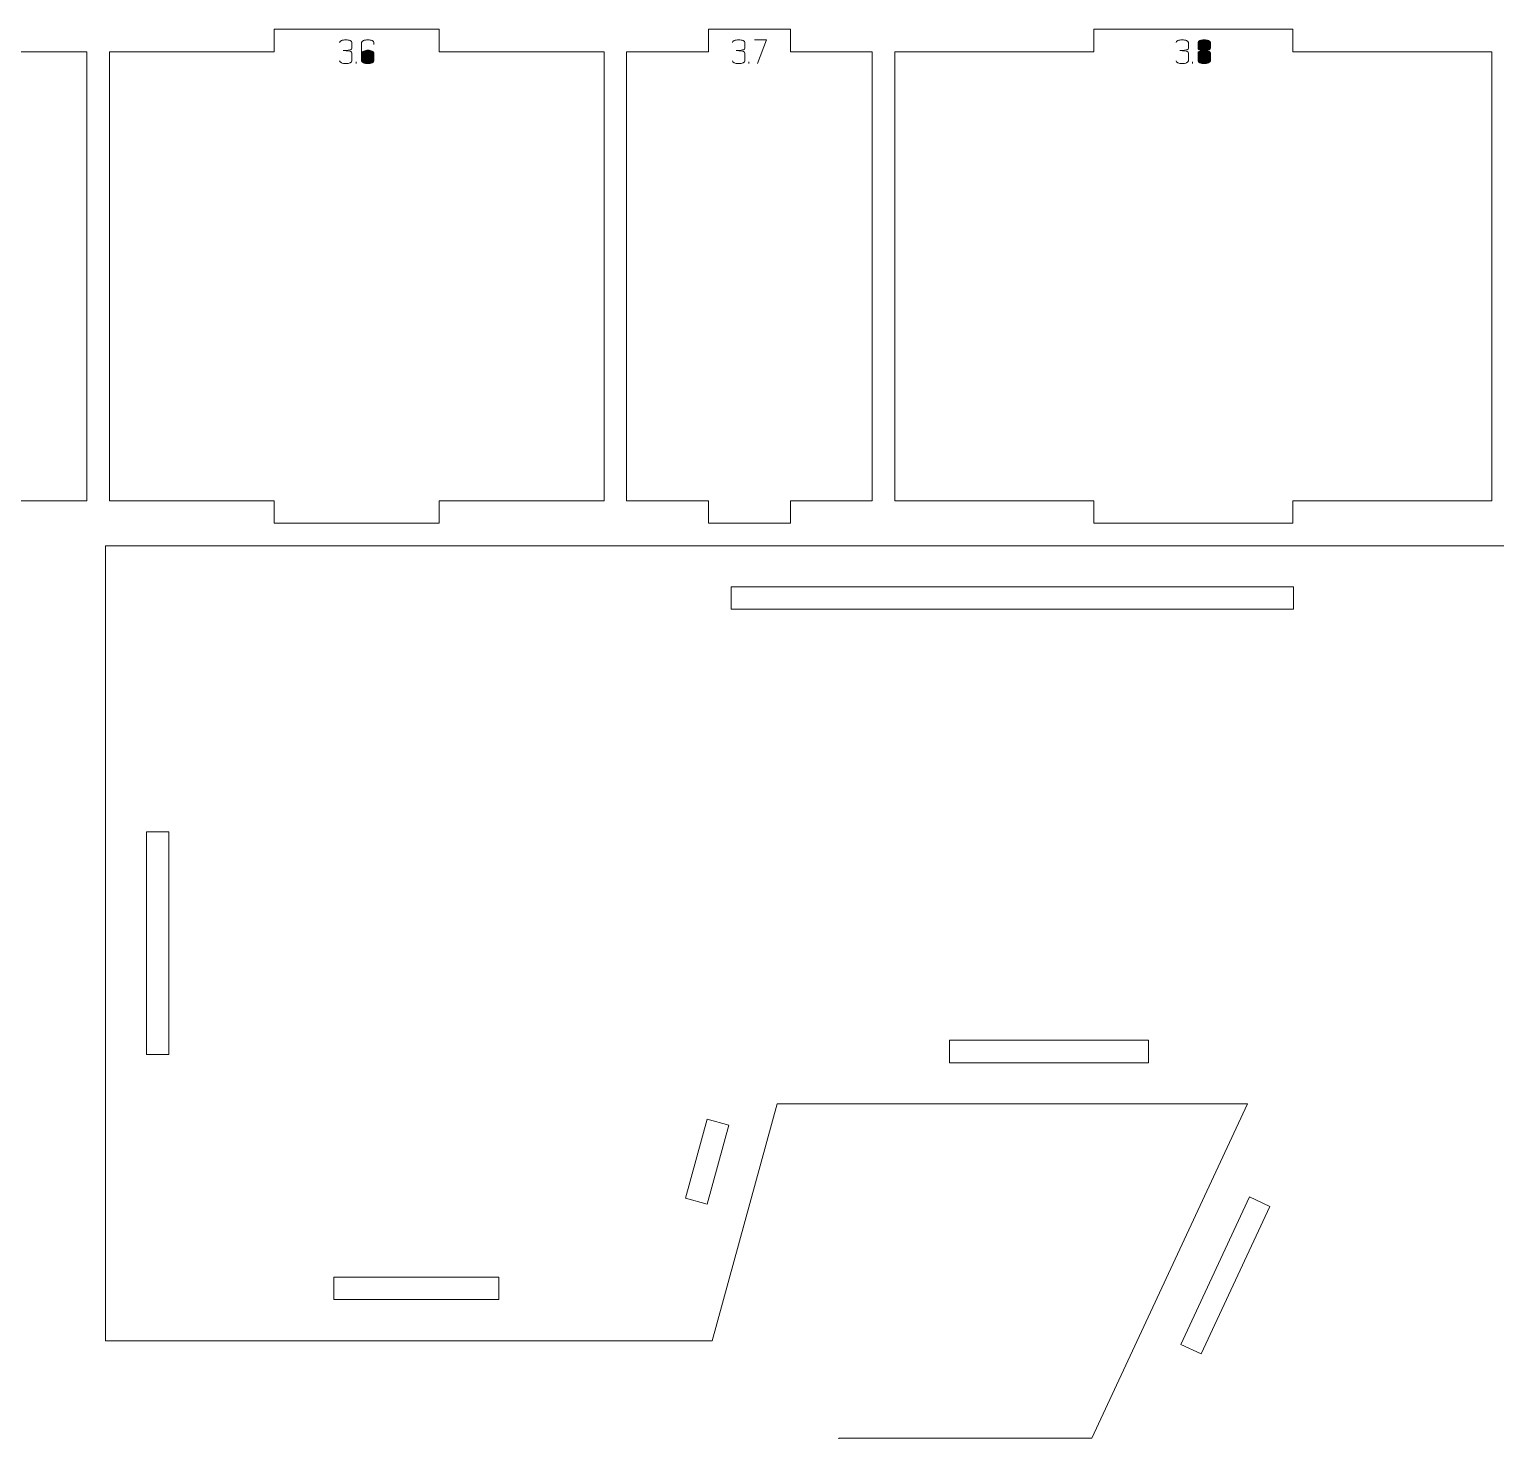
# Model space of a CAD drawing. Header units: centimetres. Extents: x -158 to 228, y -202 to 254.
# Drawn here: x -106.43 to -86.83, y -90.67 to -71.95 of the extents above; entities that cross this region are included whole.
import ezdxf

# ---------------------------------------------------------------- set-up
doc = ezdxf.new("R2010")
doc.units = ezdxf.units.CM
doc.header["$MEASUREMENT"] = 0
doc.layers.add('Capa 1', color=7, linetype='Continuous')

msp = doc.modelspace()

# ---------------------------------------------------------------- hatches: boundary and pattern name
at = {"layer": 'Capa 1', "true_color": 0x3e4095}
h = msp.add_hatch(color=175, dxfattribs=at)
edge = h.paths.add_edge_path()
edge.add_spline(control_points=[(-102.19713, -72.40756), (-102.22067, -72.40756), (-102.24032, -72.40412), (-102.25606, -72.39724), (-102.27181, -72.39036), (-102.27968, -72.38203), (-102.27968, -72.37225), (-102.27968, -72.38203), (-102.27181, -72.39036), (-102.25606, -72.39724), (-102.24032, -72.40412), (-102.22067, -72.40756), (-102.19713, -72.40756), (-102.17359, -72.40756), (-102.15394, -72.40412), (-102.1382, -72.39724), (-102.12245, -72.39036), (-102.11458, -72.38203), (-102.11458, -72.37225), (-102.11458, -72.37225), (-102.11458, -72.26906), (-102.11458, -72.26906), (-102.11458, -72.2608), (-102.12024, -72.25362), (-102.13155, -72.24751), (-102.14286, -72.24139), (-102.17603, -72.23726), (-102.23107, -72.23512), (-102.17634, -72.23176), (-102.14347, -72.22778), (-102.13247, -72.2232), (-102.12146, -72.21861), (-102.1155, -72.21112), (-102.11458, -72.20073), (-102.11458, -72.20073), (-102.11458, -72.12643), (-102.11458, -72.12643), (-102.11458, -72.11665), (-102.12245, -72.10832), (-102.1382, -72.10144), (-102.15394, -72.09456), (-102.17359, -72.09112), (-102.19713, -72.09112), (-102.22067, -72.09112), (-102.24032, -72.09456), (-102.25606, -72.10144), (-102.27181, -72.10832), (-102.27968, -72.11665), (-102.27968, -72.12643), (-102.27968, -72.11665), (-102.27181, -72.10832), (-102.25606, -72.10144), (-102.24032, -72.09456), (-102.22067, -72.09112), (-102.19713, -72.09112), (-102.17359, -72.09112), (-102.15394, -72.09456), (-102.1382, -72.10144), (-102.12245, -72.10832), (-102.11458, -72.11665), (-102.11458, -72.12643), (-102.11458, -72.12643), (-102.11458, -72.20073), (-102.11458, -72.20073), (-102.1155, -72.21112), (-102.12146, -72.21861), (-102.13247, -72.2232), (-102.14347, -72.22778), (-102.17634, -72.23176), (-102.23107, -72.23512), (-102.17603, -72.23726), (-102.14286, -72.24139), (-102.13155, -72.24751), (-102.12024, -72.25362), (-102.11458, -72.2608), (-102.11458, -72.26906), (-102.11458, -72.26906), (-102.11458, -72.37225), (-102.11458, -72.37225), (-102.11458, -72.38203), (-102.12245, -72.39036), (-102.1382, -72.39724), (-102.15394, -72.40412), (-102.17359, -72.40756), (-102.19713, -72.40756)], knot_values=[0, 0, 0, 0, 0.03571429, 0.03571429, 0.03571429, 0.07142857, 0.07142857, 0.07142857, 0.10714286, 0.10714286, 0.10714286, 0.14285714, 0.14285714, 0.14285714, 0.17857143, 0.17857143, 0.17857143, 0.21428571, 0.21428571, 0.21428571, 0.25, 0.25, 0.25, 0.28571429, 0.28571429, 0.28571429, 0.32142857, 0.32142857, 0.32142857, 0.35714286, 0.35714286, 0.35714286, 0.39285714, 0.39285714, 0.39285714, 0.42857143, 0.42857143, 0.42857143, 0.46428571, 0.46428571, 0.46428571, 0.5, 0.5, 0.5, 0.53571429, 0.53571429, 0.53571429, 0.57142857, 0.57142857, 0.57142857, 0.60714286, 0.60714286, 0.60714286, 0.64285714, 0.64285714, 0.64285714, 0.67857143, 0.67857143, 0.67857143, 0.71428571, 0.71428571, 0.71428571, 0.75, 0.75, 0.75, 0.78571429, 0.78571429, 0.78571429, 0.82142857, 0.82142857, 0.82142857, 0.85714286, 0.85714286, 0.85714286, 0.89285714, 0.89285714, 0.89285714, 0.92857143, 0.92857143, 0.92857143, 0.96428571, 0.96428571, 0.96428571, 1, 1, 1, 1], degree=3, periodic=1)
h = msp.add_hatch(color=175, dxfattribs=at)
edge = h.paths.add_edge_path()
edge.add_spline(control_points=[(-101.90362, -72.40756), (-101.92716, -72.40756), (-101.94681, -72.40412), (-101.96255, -72.39724), (-101.9783, -72.39036), (-101.98617, -72.38203), (-101.98617, -72.37225), (-101.98617, -72.37225), (-101.98617, -72.26539), (-101.98617, -72.26539), (-101.98617, -72.26539), (-101.98617, -72.12643), (-101.98617, -72.12643), (-101.98617, -72.11665), (-101.9783, -72.10832), (-101.96255, -72.10144), (-101.94681, -72.09456), (-101.92716, -72.09112), (-101.90362, -72.09112), (-101.88008, -72.09112), (-101.86043, -72.09456), (-101.84469, -72.10144), (-101.82894, -72.10832), (-101.82107, -72.11665), (-101.82107, -72.12643), (-101.82107, -72.12643), (-101.82107, -72.15211), (-101.82107, -72.15211), (-101.82107, -72.15211), (-101.82107, -72.12643), (-101.82107, -72.12643), (-101.82107, -72.11665), (-101.82894, -72.10832), (-101.84469, -72.10144), (-101.86043, -72.09456), (-101.88008, -72.09112), (-101.90362, -72.09112), (-101.92716, -72.09112), (-101.94681, -72.09456), (-101.96255, -72.10144), (-101.9783, -72.10832), (-101.98617, -72.11665), (-101.98617, -72.12643), (-101.98617, -72.12643), (-101.98617, -72.26539), (-101.98617, -72.26539), (-101.98617, -72.25622), (-101.97662, -72.24804), (-101.95751, -72.24086), (-101.9384, -72.23367), (-101.92044, -72.23008), (-101.90362, -72.23008), (-101.88008, -72.23008), (-101.86043, -72.23352), (-101.84469, -72.2404), (-101.82894, -72.24728), (-101.82107, -72.25561), (-101.82107, -72.26539), (-101.82107, -72.26539), (-101.82107, -72.37225), (-101.82107, -72.37225), (-101.82107, -72.38203), (-101.82894, -72.39036), (-101.84469, -72.39724), (-101.86043, -72.40412), (-101.88008, -72.40756), (-101.90362, -72.40756)], knot_values=[0, 0, 0, 0, 0.04545455, 0.04545455, 0.04545455, 0.09090909, 0.09090909, 0.09090909, 0.13636364, 0.13636364, 0.13636364, 0.18181818, 0.18181818, 0.18181818, 0.22727273, 0.22727273, 0.22727273, 0.27272727, 0.27272727, 0.27272727, 0.31818182, 0.31818182, 0.31818182, 0.36363636, 0.36363636, 0.36363636, 0.40909091, 0.40909091, 0.40909091, 0.45454545, 0.45454545, 0.45454545, 0.5, 0.5, 0.5, 0.54545455, 0.54545455, 0.54545455, 0.59090909, 0.59090909, 0.59090909, 0.63636364, 0.63636364, 0.63636364, 0.68181818, 0.68181818, 0.68181818, 0.72727273, 0.72727273, 0.72727273, 0.77272727, 0.77272727, 0.77272727, 0.81818182, 0.81818182, 0.81818182, 0.86363636, 0.86363636, 0.86363636, 0.90909091, 0.90909091, 0.90909091, 0.95454545, 0.95454545, 0.95454545, 1, 1, 1, 1], degree=3, periodic=1)
h = msp.add_hatch(color=175, dxfattribs=at)
edge = h.paths.add_edge_path()
edge.add_spline(control_points=[(-96.9482, -72.40756), (-96.97174, -72.40756), (-96.99139, -72.40412), (-97.00713, -72.39724), (-97.02288, -72.39036), (-97.03075, -72.38203), (-97.03075, -72.37225), (-97.03075, -72.38203), (-97.02288, -72.39036), (-97.00713, -72.39724), (-96.99139, -72.40412), (-96.97174, -72.40756), (-96.9482, -72.40756), (-96.92466, -72.40756), (-96.90501, -72.40412), (-96.88927, -72.39724), (-96.87352, -72.39036), (-96.86565, -72.38203), (-96.86565, -72.37225), (-96.86565, -72.37225), (-96.86565, -72.26906), (-96.86565, -72.26906), (-96.86565, -72.2608), (-96.87131, -72.25362), (-96.88262, -72.24751), (-96.89393, -72.24139), (-96.9271, -72.23726), (-96.98214, -72.23512), (-96.92741, -72.23176), (-96.89454, -72.22778), (-96.88354, -72.2232), (-96.87253, -72.21861), (-96.86657, -72.21112), (-96.86565, -72.20073), (-96.86565, -72.20073), (-96.86565, -72.12643), (-96.86565, -72.12643), (-96.86565, -72.11665), (-96.87352, -72.10832), (-96.88927, -72.10144), (-96.90501, -72.09456), (-96.92466, -72.09112), (-96.9482, -72.09112), (-96.97174, -72.09112), (-96.99139, -72.09456), (-97.00713, -72.10144), (-97.02288, -72.10832), (-97.03075, -72.11665), (-97.03075, -72.12643), (-97.03075, -72.11665), (-97.02288, -72.10832), (-97.00713, -72.10144), (-96.99139, -72.09456), (-96.97174, -72.09112), (-96.9482, -72.09112), (-96.92466, -72.09112), (-96.90501, -72.09456), (-96.88927, -72.10144), (-96.87352, -72.10832), (-96.86565, -72.11665), (-96.86565, -72.12643), (-96.86565, -72.12643), (-96.86565, -72.20073), (-96.86565, -72.20073), (-96.86657, -72.21112), (-96.87253, -72.21861), (-96.88354, -72.2232), (-96.89454, -72.22778), (-96.92741, -72.23176), (-96.98214, -72.23512), (-96.9271, -72.23726), (-96.89393, -72.24139), (-96.88262, -72.24751), (-96.87131, -72.25362), (-96.86565, -72.2608), (-96.86565, -72.26906), (-96.86565, -72.26906), (-96.86565, -72.37225), (-96.86565, -72.37225), (-96.86565, -72.38203), (-96.87352, -72.39036), (-96.88927, -72.39724), (-96.90501, -72.40412), (-96.92466, -72.40756), (-96.9482, -72.40756)], knot_values=[0, 0, 0, 0, 0.03571429, 0.03571429, 0.03571429, 0.07142857, 0.07142857, 0.07142857, 0.10714286, 0.10714286, 0.10714286, 0.14285714, 0.14285714, 0.14285714, 0.17857143, 0.17857143, 0.17857143, 0.21428571, 0.21428571, 0.21428571, 0.25, 0.25, 0.25, 0.28571429, 0.28571429, 0.28571429, 0.32142857, 0.32142857, 0.32142857, 0.35714286, 0.35714286, 0.35714286, 0.39285714, 0.39285714, 0.39285714, 0.42857143, 0.42857143, 0.42857143, 0.46428571, 0.46428571, 0.46428571, 0.5, 0.5, 0.5, 0.53571429, 0.53571429, 0.53571429, 0.57142857, 0.57142857, 0.57142857, 0.60714286, 0.60714286, 0.60714286, 0.64285714, 0.64285714, 0.64285714, 0.67857143, 0.67857143, 0.67857143, 0.71428571, 0.71428571, 0.71428571, 0.75, 0.75, 0.75, 0.78571429, 0.78571429, 0.78571429, 0.82142857, 0.82142857, 0.82142857, 0.85714286, 0.85714286, 0.85714286, 0.89285714, 0.89285714, 0.89285714, 0.92857143, 0.92857143, 0.92857143, 0.96428571, 0.96428571, 0.96428571, 1, 1, 1, 1], degree=3, periodic=1)
h = msp.add_hatch(color=175, dxfattribs=at)
edge = h.paths.add_edge_path()
edge.add_spline(control_points=[(-96.69872, -72.40756), (-96.69872, -72.40756), (-96.57764, -72.09112), (-96.57764, -72.09112), (-96.57764, -72.09112), (-96.73724, -72.09112), (-96.73724, -72.09112), (-96.73724, -72.09112), (-96.57764, -72.09112), (-96.57764, -72.09112), (-96.57764, -72.09112), (-96.69872, -72.40756), (-96.69872, -72.40756)], knot_values=[0, 0, 0, 0, 0.25, 0.25, 0.25, 0.5, 0.5, 0.5, 0.75, 0.75, 0.75, 1, 1, 1, 1], degree=3, periodic=1)
h = msp.add_hatch(color=175, dxfattribs=at)
edge = h.paths.add_edge_path()
edge.add_spline(control_points=[(-91.02246, -72.40756), (-91.046, -72.40756), (-91.06565, -72.40412), (-91.08139, -72.39724), (-91.09714, -72.39036), (-91.10501, -72.38203), (-91.10501, -72.37225), (-91.10501, -72.38203), (-91.09714, -72.39036), (-91.08139, -72.39724), (-91.06565, -72.40412), (-91.046, -72.40756), (-91.02246, -72.40756), (-90.99892, -72.40756), (-90.97927, -72.40412), (-90.96353, -72.39724), (-90.94778, -72.39036), (-90.93991, -72.38203), (-90.93991, -72.37225), (-90.93991, -72.37225), (-90.93991, -72.26906), (-90.93991, -72.26906), (-90.93991, -72.2608), (-90.94557, -72.25362), (-90.95688, -72.24751), (-90.96819, -72.24139), (-91.00136, -72.23726), (-91.0564, -72.23512), (-91.00167, -72.23176), (-90.9688, -72.22778), (-90.9578, -72.2232), (-90.94679, -72.21861), (-90.94083, -72.21112), (-90.93991, -72.20073), (-90.93991, -72.20073), (-90.93991, -72.12643), (-90.93991, -72.12643), (-90.93991, -72.11665), (-90.94778, -72.10832), (-90.96353, -72.10144), (-90.97927, -72.09456), (-90.99892, -72.09112), (-91.02246, -72.09112), (-91.046, -72.09112), (-91.06565, -72.09456), (-91.08139, -72.10144), (-91.09714, -72.10832), (-91.10501, -72.11665), (-91.10501, -72.12643), (-91.10501, -72.11665), (-91.09714, -72.10832), (-91.08139, -72.10144), (-91.06565, -72.09456), (-91.046, -72.09112), (-91.02246, -72.09112), (-90.99892, -72.09112), (-90.97927, -72.09456), (-90.96353, -72.10144), (-90.94778, -72.10832), (-90.93991, -72.11665), (-90.93991, -72.12643), (-90.93991, -72.12643), (-90.93991, -72.20073), (-90.93991, -72.20073), (-90.94083, -72.21112), (-90.94679, -72.21861), (-90.9578, -72.2232), (-90.9688, -72.22778), (-91.00167, -72.23176), (-91.0564, -72.23512), (-91.00136, -72.23726), (-90.96819, -72.24139), (-90.95688, -72.24751), (-90.94557, -72.25362), (-90.93991, -72.2608), (-90.93991, -72.26906), (-90.93991, -72.26906), (-90.93991, -72.37225), (-90.93991, -72.37225), (-90.93991, -72.38203), (-90.94778, -72.39036), (-90.96353, -72.39724), (-90.97927, -72.40412), (-90.99892, -72.40756), (-91.02246, -72.40756)], knot_values=[0, 0, 0, 0, 0.03571429, 0.03571429, 0.03571429, 0.07142857, 0.07142857, 0.07142857, 0.10714286, 0.10714286, 0.10714286, 0.14285714, 0.14285714, 0.14285714, 0.17857143, 0.17857143, 0.17857143, 0.21428571, 0.21428571, 0.21428571, 0.25, 0.25, 0.25, 0.28571429, 0.28571429, 0.28571429, 0.32142857, 0.32142857, 0.32142857, 0.35714286, 0.35714286, 0.35714286, 0.39285714, 0.39285714, 0.39285714, 0.42857143, 0.42857143, 0.42857143, 0.46428571, 0.46428571, 0.46428571, 0.5, 0.5, 0.5, 0.53571429, 0.53571429, 0.53571429, 0.57142857, 0.57142857, 0.57142857, 0.60714286, 0.60714286, 0.60714286, 0.64285714, 0.64285714, 0.64285714, 0.67857143, 0.67857143, 0.67857143, 0.71428571, 0.71428571, 0.71428571, 0.75, 0.75, 0.75, 0.78571429, 0.78571429, 0.78571429, 0.82142857, 0.82142857, 0.82142857, 0.85714286, 0.85714286, 0.85714286, 0.89285714, 0.89285714, 0.89285714, 0.92857143, 0.92857143, 0.92857143, 0.96428571, 0.96428571, 0.96428571, 1, 1, 1, 1], degree=3, periodic=1)
h = msp.add_hatch(color=175, dxfattribs=at)
edge = h.paths.add_edge_path()
edge.add_spline(control_points=[(-90.8115, -72.20073), (-90.8115, -72.20868), (-90.80584, -72.21586), (-90.79453, -72.22228), (-90.78322, -72.2287), (-90.76136, -72.23298), (-90.72895, -72.23512), (-90.69654, -72.23298), (-90.67468, -72.2287), (-90.66337, -72.22228), (-90.65206, -72.21586), (-90.6464, -72.20868), (-90.6464, -72.20073), (-90.6464, -72.20073), (-90.6464, -72.12643), (-90.6464, -72.12643), (-90.6464, -72.11665), (-90.65427, -72.10832), (-90.67002, -72.10144), (-90.68576, -72.09456), (-90.70541, -72.09112), (-90.72895, -72.09112), (-90.75249, -72.09112), (-90.77214, -72.09456), (-90.78788, -72.10144), (-90.80363, -72.10832), (-90.8115, -72.11665), (-90.8115, -72.12643), (-90.8115, -72.12643), (-90.8115, -72.20073), (-90.8115, -72.20073)], knot_values=[0, 0, 0, 0, 0.1, 0.1, 0.1, 0.2, 0.2, 0.2, 0.3, 0.3, 0.3, 0.4, 0.4, 0.4, 0.5, 0.5, 0.5, 0.6, 0.6, 0.6, 0.7, 0.7, 0.7, 0.8, 0.8, 0.8, 0.9, 0.9, 0.9, 1, 1, 1, 1], degree=3, periodic=1)
h = msp.add_hatch(color=175, dxfattribs=at)
edge = h.paths.add_edge_path()
edge.add_spline(control_points=[(-90.72895, -72.40756), (-90.75249, -72.40756), (-90.77214, -72.40412), (-90.78788, -72.39724), (-90.80363, -72.39036), (-90.8115, -72.38203), (-90.8115, -72.37225), (-90.8115, -72.37225), (-90.8115, -72.26906), (-90.8115, -72.26906), (-90.8115, -72.2608), (-90.80584, -72.25362), (-90.79453, -72.24751), (-90.78322, -72.24139), (-90.76136, -72.23726), (-90.72895, -72.23512), (-90.76136, -72.23298), (-90.78322, -72.2287), (-90.79453, -72.22228), (-90.80584, -72.21586), (-90.8115, -72.20868), (-90.8115, -72.20073), (-90.8115, -72.20073), (-90.8115, -72.12643), (-90.8115, -72.12643), (-90.8115, -72.11665), (-90.80363, -72.10832), (-90.78788, -72.10144), (-90.77214, -72.09456), (-90.75249, -72.09112), (-90.72895, -72.09112), (-90.70541, -72.09112), (-90.68576, -72.09456), (-90.67002, -72.10144), (-90.65427, -72.10832), (-90.6464, -72.11665), (-90.6464, -72.12643), (-90.6464, -72.12643), (-90.6464, -72.20073), (-90.6464, -72.20073), (-90.6464, -72.20868), (-90.65206, -72.21586), (-90.66337, -72.22228), (-90.67468, -72.2287), (-90.69654, -72.23298), (-90.72895, -72.23512), (-90.69654, -72.23726), (-90.67468, -72.24139), (-90.66337, -72.24751), (-90.65206, -72.25362), (-90.6464, -72.2608), (-90.6464, -72.26906), (-90.6464, -72.26906), (-90.6464, -72.37225), (-90.6464, -72.37225), (-90.6464, -72.38203), (-90.65427, -72.39036), (-90.67002, -72.39724), (-90.68576, -72.40412), (-90.70541, -72.40756), (-90.72895, -72.40756)], knot_values=[0, 0, 0, 0, 0.05, 0.05, 0.05, 0.1, 0.1, 0.1, 0.15, 0.15, 0.15, 0.2, 0.2, 0.2, 0.25, 0.25, 0.25, 0.3, 0.3, 0.3, 0.35, 0.35, 0.35, 0.4, 0.4, 0.4, 0.45, 0.45, 0.45, 0.5, 0.5, 0.5, 0.55, 0.55, 0.55, 0.6, 0.6, 0.6, 0.65, 0.65, 0.65, 0.7, 0.7, 0.7, 0.75, 0.75, 0.75, 0.8, 0.8, 0.8, 0.85, 0.85, 0.85, 0.9, 0.9, 0.9, 0.95, 0.95, 0.95, 1, 1, 1, 1], degree=3, periodic=1)
h = msp.add_hatch(color=175, dxfattribs=at)
edge = h.paths.add_edge_path()
edge.add_spline(control_points=[(-101.98617, -72.37225), (-101.98617, -72.38203), (-101.9783, -72.39036), (-101.96255, -72.39724), (-101.94681, -72.40412), (-101.92716, -72.40756), (-101.90362, -72.40756), (-101.88008, -72.40756), (-101.86043, -72.40412), (-101.84469, -72.39724), (-101.82894, -72.39036), (-101.82107, -72.38203), (-101.82107, -72.37225), (-101.82107, -72.37225), (-101.82107, -72.26539), (-101.82107, -72.26539), (-101.82107, -72.25561), (-101.82894, -72.24728), (-101.84469, -72.2404), (-101.86043, -72.23352), (-101.88008, -72.23008), (-101.90362, -72.23008), (-101.92044, -72.23008), (-101.9384, -72.23367), (-101.95751, -72.24086), (-101.97662, -72.24804), (-101.98617, -72.25622), (-101.98617, -72.26539), (-101.98617, -72.26539), (-101.98617, -72.37225), (-101.98617, -72.37225)], knot_values=[0, 0, 0, 0, 0.1, 0.1, 0.1, 0.2, 0.2, 0.2, 0.3, 0.3, 0.3, 0.4, 0.4, 0.4, 0.5, 0.5, 0.5, 0.6, 0.6, 0.6, 0.7, 0.7, 0.7, 0.8, 0.8, 0.8, 0.9, 0.9, 0.9, 1, 1, 1, 1], degree=3, periodic=1)
h = msp.add_hatch(color=175, dxfattribs=at)
edge = h.paths.add_edge_path()
edge.add_spline(control_points=[(-90.8115, -72.37225), (-90.8115, -72.38203), (-90.80363, -72.39036), (-90.78788, -72.39724), (-90.77214, -72.40412), (-90.75249, -72.40756), (-90.72895, -72.40756), (-90.70541, -72.40756), (-90.68576, -72.40412), (-90.67002, -72.39724), (-90.65427, -72.39036), (-90.6464, -72.38203), (-90.6464, -72.37225), (-90.6464, -72.37225), (-90.6464, -72.26906), (-90.6464, -72.26906), (-90.6464, -72.2608), (-90.65206, -72.25362), (-90.66337, -72.24751), (-90.67468, -72.24139), (-90.69654, -72.23726), (-90.72895, -72.23512), (-90.76136, -72.23726), (-90.78322, -72.24139), (-90.79453, -72.24751), (-90.80584, -72.25362), (-90.8115, -72.2608), (-90.8115, -72.26906), (-90.8115, -72.26906), (-90.8115, -72.37225), (-90.8115, -72.37225)], knot_values=[0, 0, 0, 0, 0.1, 0.1, 0.1, 0.2, 0.2, 0.2, 0.3, 0.3, 0.3, 0.4, 0.4, 0.4, 0.5, 0.5, 0.5, 0.6, 0.6, 0.6, 0.7, 0.7, 0.7, 0.8, 0.8, 0.8, 0.9, 0.9, 0.9, 1, 1, 1, 1], degree=3, periodic=1)
h = msp.add_hatch(color=175, dxfattribs=at)
edge = h.paths.add_edge_path()
edge.add_spline(control_points=[(-102.05955, -72.40756), (-102.05955, -72.40756), (-102.05955, -72.38509), (-102.05955, -72.38509), (-102.05955, -72.38509), (-102.05955, -72.40756), (-102.05955, -72.40756)], knot_values=[0, 0, 0, 0, 0.5, 0.5, 0.5, 1, 1, 1, 1], degree=3, periodic=1)
h = msp.add_hatch(color=175, dxfattribs=at)
edge = h.paths.add_edge_path()
edge.add_spline(control_points=[(-96.81062, -72.40756), (-96.81062, -72.40756), (-96.81062, -72.38509), (-96.81062, -72.38509), (-96.81062, -72.38509), (-96.81062, -72.40756), (-96.81062, -72.40756)], knot_values=[0, 0, 0, 0, 0.5, 0.5, 0.5, 1, 1, 1, 1], degree=3, periodic=1)
h = msp.add_hatch(color=175, dxfattribs=at)
edge = h.paths.add_edge_path()
edge.add_spline(control_points=[(-90.88488, -72.40756), (-90.88488, -72.40756), (-90.88488, -72.38509), (-90.88488, -72.38509), (-90.88488, -72.38509), (-90.88488, -72.40756), (-90.88488, -72.40756)], knot_values=[0, 0, 0, 0, 0.5, 0.5, 0.5, 1, 1, 1, 1], degree=3, periodic=1)

# ---------------------------------------------------------------- linework, layer by layer
at = {"layer": 'Capa 1', "color": 240, "lineweight": 20}
for points in [[(-114.58013, -72.25036), (-114.58013, -72.25036), (-114.58013, -78.25036), (-114.58013, -78.25036), (-114.58013, -78.25036), (-111.60538, -78.25036), (-111.60538, -78.25036), (-111.60538, -78.25036), (-111.60538, -78.55036), (-111.60538, -78.55036), (-111.60538, -78.55036), (-108.63064, -78.55036), (-108.63064, -78.55036), (-108.63064, -78.55036), (-108.63064, -78.25036), (-108.63064, -78.25036), (-108.63064, -78.25036), (-105.65589, -78.25036), (-105.65589, -78.25036), (-105.65589, -78.25036), (-105.65589, -72.25036), (-105.65589, -72.25036), (-105.65589, -72.25036), (-108.63064, -72.25036), (-108.63064, -72.25036), (-108.63064, -72.25036), (-108.63064, -71.95036), (-108.63064, -71.95036), (-108.63064, -71.95036), (-111.60538, -71.95036), (-111.60538, -71.95036), (-111.60538, -71.95036), (-111.60538, -72.25036), (-111.60538, -72.25036), (-111.60538, -72.25036), (-114.58013, -72.25036), (-114.58013, -72.25036)], [(-105.35589, -72.25036), (-105.35589, -72.25036), (-105.35589, -78.25036), (-105.35589, -78.25036), (-105.35589, -78.25036), (-103.15222, -78.25036), (-103.15222, -78.25036), (-103.15222, -78.25036), (-103.15222, -78.55036), (-103.15222, -78.55036), (-103.15222, -78.55036), (-100.94854, -78.55036), (-100.94854, -78.55036), (-100.94854, -78.55036), (-100.94854, -78.25036), (-100.94854, -78.25036), (-100.94854, -78.25036), (-98.74487, -78.25036), (-98.74487, -78.25036), (-98.74487, -78.25036), (-98.74487, -72.25036), (-98.74487, -72.25036), (-98.74487, -72.25036), (-100.94854, -72.25036), (-100.94854, -72.25036), (-100.94854, -72.25036), (-100.94854, -71.95036), (-100.94854, -71.95036), (-100.94854, -71.95036), (-103.15222, -71.95036), (-103.15222, -71.95036), (-103.15222, -71.95036), (-103.15222, -72.25036), (-103.15222, -72.25036), (-103.15222, -72.25036), (-105.35589, -72.25036), (-105.35589, -72.25036)], [(-98.44487, -72.25036), (-98.44487, -72.25036), (-98.44487, -78.25036), (-98.44487, -78.25036), (-98.44487, -78.25036), (-97.35109, -78.25036), (-97.35109, -78.25036), (-97.35109, -78.25036), (-97.35109, -78.55036), (-97.35109, -78.55036), (-97.35109, -78.55036), (-96.25731, -78.55036), (-96.25731, -78.55036), (-96.25731, -78.55036), (-96.25731, -78.25036), (-96.25731, -78.25036), (-96.25731, -78.25036), (-95.16353, -78.25036), (-95.16353, -78.25036), (-95.16353, -78.25036), (-95.16353, -72.25036), (-95.16353, -72.25036), (-95.16353, -72.25036), (-96.25731, -72.25036), (-96.25731, -72.25036), (-96.25731, -72.25036), (-96.25731, -71.95036), (-96.25731, -71.95036), (-96.25731, -71.95036), (-97.35109, -71.95036), (-97.35109, -71.95036), (-97.35109, -71.95036), (-97.35109, -72.25036), (-97.35109, -72.25036), (-97.35109, -72.25036), (-98.44487, -72.25036), (-98.44487, -72.25036)], [(-94.86353, -72.25036), (-94.86353, -72.25036), (-94.86353, -78.25036), (-94.86353, -78.25036), (-94.86353, -78.25036), (-92.20499, -78.25036), (-92.20499, -78.25036), (-92.20499, -78.25036), (-92.20499, -78.55036), (-92.20499, -78.55036), (-92.20499, -78.55036), (-89.54644, -78.55036), (-89.54644, -78.55036), (-89.54644, -78.55036), (-89.54644, -78.25036), (-89.54644, -78.25036), (-89.54644, -78.25036), (-86.88789, -78.25036), (-86.88789, -78.25036), (-86.88789, -78.25036), (-86.88789, -72.25036), (-86.88789, -72.25036), (-86.88789, -72.25036), (-89.54644, -72.25036), (-89.54644, -72.25036), (-89.54644, -72.25036), (-89.54644, -71.95036), (-89.54644, -71.95036), (-89.54644, -71.95036), (-92.20499, -71.95036), (-92.20499, -71.95036), (-92.20499, -71.95036), (-92.20499, -72.25036), (-92.20499, -72.25036), (-92.20499, -72.25036), (-94.86353, -72.25036), (-94.86353, -72.25036)]]:
    msp.add_open_spline(points, degree=3, knots=[0, 0, 0, 0, 0.08333333, 0.08333333, 0.08333333, 0.16666667, 0.16666667, 0.16666667, 0.25, 0.25, 0.25, 0.33333333, 0.33333333, 0.33333333, 0.41666667, 0.41666667, 0.41666667, 0.5, 0.5, 0.5, 0.58333333, 0.58333333, 0.58333333, 0.66666667, 0.66666667, 0.66666667, 0.75, 0.75, 0.75, 0.83333333, 0.83333333, 0.83333333, 0.91666667, 0.91666667, 0.91666667, 1, 1, 1, 1], dxfattribs=at)
at = {"layer": 'Capa 1', "color": 114, "lineweight": 9}
for points, knots in [([(-102.19713, -72.40756), (-102.22067, -72.40756), (-102.24032, -72.40412), (-102.25606, -72.39724), (-102.27181, -72.39036), (-102.27968, -72.38203), (-102.27968, -72.37225), (-102.27968, -72.38203), (-102.27181, -72.39036), (-102.25606, -72.39724), (-102.24032, -72.40412), (-102.22067, -72.40756), (-102.19713, -72.40756), (-102.17359, -72.40756), (-102.15394, -72.40412), (-102.1382, -72.39724), (-102.12245, -72.39036), (-102.11458, -72.38203), (-102.11458, -72.37225), (-102.11458, -72.37225), (-102.11458, -72.26906), (-102.11458, -72.26906), (-102.11458, -72.2608), (-102.12024, -72.25362), (-102.13155, -72.24751), (-102.14286, -72.24139), (-102.17603, -72.23726), (-102.23107, -72.23512), (-102.17634, -72.23176), (-102.14347, -72.22778), (-102.13247, -72.2232), (-102.12146, -72.21861), (-102.1155, -72.21112), (-102.11458, -72.20073), (-102.11458, -72.20073), (-102.11458, -72.12643), (-102.11458, -72.12643), (-102.11458, -72.11665), (-102.12245, -72.10832), (-102.1382, -72.10144), (-102.15394, -72.09456), (-102.17359, -72.09112), (-102.19713, -72.09112), (-102.22067, -72.09112), (-102.24032, -72.09456), (-102.25606, -72.10144), (-102.27181, -72.10832), (-102.27968, -72.11665), (-102.27968, -72.12643), (-102.27968, -72.11665), (-102.27181, -72.10832), (-102.25606, -72.10144), (-102.24032, -72.09456), (-102.22067, -72.09112), (-102.19713, -72.09112), (-102.17359, -72.09112), (-102.15394, -72.09456), (-102.1382, -72.10144), (-102.12245, -72.10832), (-102.11458, -72.11665), (-102.11458, -72.12643), (-102.11458, -72.12643), (-102.11458, -72.20073), (-102.11458, -72.20073), (-102.1155, -72.21112), (-102.12146, -72.21861), (-102.13247, -72.2232), (-102.14347, -72.22778), (-102.17634, -72.23176), (-102.23107, -72.23512), (-102.17603, -72.23726), (-102.14286, -72.24139), (-102.13155, -72.24751), (-102.12024, -72.25362), (-102.11458, -72.2608), (-102.11458, -72.26906), (-102.11458, -72.26906), (-102.11458, -72.37225), (-102.11458, -72.37225), (-102.11458, -72.38203), (-102.12245, -72.39036), (-102.1382, -72.39724), (-102.15394, -72.40412), (-102.17359, -72.40756), (-102.19713, -72.40756)], [0, 0, 0, 0, 0.03571429, 0.03571429, 0.03571429, 0.07142857, 0.07142857, 0.07142857, 0.10714286, 0.10714286, 0.10714286, 0.14285714, 0.14285714, 0.14285714, 0.17857143, 0.17857143, 0.17857143, 0.21428571, 0.21428571, 0.21428571, 0.25, 0.25, 0.25, 0.28571429, 0.28571429, 0.28571429, 0.32142857, 0.32142857, 0.32142857, 0.35714286, 0.35714286, 0.35714286, 0.39285714, 0.39285714, 0.39285714, 0.42857143, 0.42857143, 0.42857143, 0.46428571, 0.46428571, 0.46428571, 0.5, 0.5, 0.5, 0.53571429, 0.53571429, 0.53571429, 0.57142857, 0.57142857, 0.57142857, 0.60714286, 0.60714286, 0.60714286, 0.64285714, 0.64285714, 0.64285714, 0.67857143, 0.67857143, 0.67857143, 0.71428571, 0.71428571, 0.71428571, 0.75, 0.75, 0.75, 0.78571429, 0.78571429, 0.78571429, 0.82142857, 0.82142857, 0.82142857, 0.85714286, 0.85714286, 0.85714286, 0.89285714, 0.89285714, 0.89285714, 0.92857143, 0.92857143, 0.92857143, 0.96428571, 0.96428571, 0.96428571, 1, 1, 1, 1]), ([(-101.90362, -72.40756), (-101.92716, -72.40756), (-101.94681, -72.40412), (-101.96255, -72.39724), (-101.9783, -72.39036), (-101.98617, -72.38203), (-101.98617, -72.37225), (-101.98617, -72.37225), (-101.98617, -72.26539), (-101.98617, -72.26539), (-101.98617, -72.26539), (-101.98617, -72.12643), (-101.98617, -72.12643), (-101.98617, -72.11665), (-101.9783, -72.10832), (-101.96255, -72.10144), (-101.94681, -72.09456), (-101.92716, -72.09112), (-101.90362, -72.09112), (-101.88008, -72.09112), (-101.86043, -72.09456), (-101.84469, -72.10144), (-101.82894, -72.10832), (-101.82107, -72.11665), (-101.82107, -72.12643), (-101.82107, -72.12643), (-101.82107, -72.15211), (-101.82107, -72.15211), (-101.82107, -72.15211), (-101.82107, -72.12643), (-101.82107, -72.12643), (-101.82107, -72.11665), (-101.82894, -72.10832), (-101.84469, -72.10144), (-101.86043, -72.09456), (-101.88008, -72.09112), (-101.90362, -72.09112), (-101.92716, -72.09112), (-101.94681, -72.09456), (-101.96255, -72.10144), (-101.9783, -72.10832), (-101.98617, -72.11665), (-101.98617, -72.12643), (-101.98617, -72.12643), (-101.98617, -72.26539), (-101.98617, -72.26539), (-101.98617, -72.25622), (-101.97662, -72.24804), (-101.95751, -72.24086), (-101.9384, -72.23367), (-101.92044, -72.23008), (-101.90362, -72.23008), (-101.88008, -72.23008), (-101.86043, -72.23352), (-101.84469, -72.2404), (-101.82894, -72.24728), (-101.82107, -72.25561), (-101.82107, -72.26539), (-101.82107, -72.26539), (-101.82107, -72.37225), (-101.82107, -72.37225), (-101.82107, -72.38203), (-101.82894, -72.39036), (-101.84469, -72.39724), (-101.86043, -72.40412), (-101.88008, -72.40756), (-101.90362, -72.40756)], [0, 0, 0, 0, 0.04545455, 0.04545455, 0.04545455, 0.09090909, 0.09090909, 0.09090909, 0.13636364, 0.13636364, 0.13636364, 0.18181818, 0.18181818, 0.18181818, 0.22727273, 0.22727273, 0.22727273, 0.27272727, 0.27272727, 0.27272727, 0.31818182, 0.31818182, 0.31818182, 0.36363636, 0.36363636, 0.36363636, 0.40909091, 0.40909091, 0.40909091, 0.45454545, 0.45454545, 0.45454545, 0.5, 0.5, 0.5, 0.54545455, 0.54545455, 0.54545455, 0.59090909, 0.59090909, 0.59090909, 0.63636364, 0.63636364, 0.63636364, 0.68181818, 0.68181818, 0.68181818, 0.72727273, 0.72727273, 0.72727273, 0.77272727, 0.77272727, 0.77272727, 0.81818182, 0.81818182, 0.81818182, 0.86363636, 0.86363636, 0.86363636, 0.90909091, 0.90909091, 0.90909091, 0.95454545, 0.95454545, 0.95454545, 1, 1, 1, 1]), ([(-96.9482, -72.40756), (-96.97174, -72.40756), (-96.99139, -72.40412), (-97.00713, -72.39724), (-97.02288, -72.39036), (-97.03075, -72.38203), (-97.03075, -72.37225), (-97.03075, -72.38203), (-97.02288, -72.39036), (-97.00713, -72.39724), (-96.99139, -72.40412), (-96.97174, -72.40756), (-96.9482, -72.40756), (-96.92466, -72.40756), (-96.90501, -72.40412), (-96.88927, -72.39724), (-96.87352, -72.39036), (-96.86565, -72.38203), (-96.86565, -72.37225), (-96.86565, -72.37225), (-96.86565, -72.26906), (-96.86565, -72.26906), (-96.86565, -72.2608), (-96.87131, -72.25362), (-96.88262, -72.24751), (-96.89393, -72.24139), (-96.9271, -72.23726), (-96.98214, -72.23512), (-96.92741, -72.23176), (-96.89454, -72.22778), (-96.88354, -72.2232), (-96.87253, -72.21861), (-96.86657, -72.21112), (-96.86565, -72.20073), (-96.86565, -72.20073), (-96.86565, -72.12643), (-96.86565, -72.12643), (-96.86565, -72.11665), (-96.87352, -72.10832), (-96.88927, -72.10144), (-96.90501, -72.09456), (-96.92466, -72.09112), (-96.9482, -72.09112), (-96.97174, -72.09112), (-96.99139, -72.09456), (-97.00713, -72.10144), (-97.02288, -72.10832), (-97.03075, -72.11665), (-97.03075, -72.12643), (-97.03075, -72.11665), (-97.02288, -72.10832), (-97.00713, -72.10144), (-96.99139, -72.09456), (-96.97174, -72.09112), (-96.9482, -72.09112), (-96.92466, -72.09112), (-96.90501, -72.09456), (-96.88927, -72.10144), (-96.87352, -72.10832), (-96.86565, -72.11665), (-96.86565, -72.12643), (-96.86565, -72.12643), (-96.86565, -72.20073), (-96.86565, -72.20073), (-96.86657, -72.21112), (-96.87253, -72.21861), (-96.88354, -72.2232), (-96.89454, -72.22778), (-96.92741, -72.23176), (-96.98214, -72.23512), (-96.9271, -72.23726), (-96.89393, -72.24139), (-96.88262, -72.24751), (-96.87131, -72.25362), (-96.86565, -72.2608), (-96.86565, -72.26906), (-96.86565, -72.26906), (-96.86565, -72.37225), (-96.86565, -72.37225), (-96.86565, -72.38203), (-96.87352, -72.39036), (-96.88927, -72.39724), (-96.90501, -72.40412), (-96.92466, -72.40756), (-96.9482, -72.40756)], [0, 0, 0, 0, 0.03571429, 0.03571429, 0.03571429, 0.07142857, 0.07142857, 0.07142857, 0.10714286, 0.10714286, 0.10714286, 0.14285714, 0.14285714, 0.14285714, 0.17857143, 0.17857143, 0.17857143, 0.21428571, 0.21428571, 0.21428571, 0.25, 0.25, 0.25, 0.28571429, 0.28571429, 0.28571429, 0.32142857, 0.32142857, 0.32142857, 0.35714286, 0.35714286, 0.35714286, 0.39285714, 0.39285714, 0.39285714, 0.42857143, 0.42857143, 0.42857143, 0.46428571, 0.46428571, 0.46428571, 0.5, 0.5, 0.5, 0.53571429, 0.53571429, 0.53571429, 0.57142857, 0.57142857, 0.57142857, 0.60714286, 0.60714286, 0.60714286, 0.64285714, 0.64285714, 0.64285714, 0.67857143, 0.67857143, 0.67857143, 0.71428571, 0.71428571, 0.71428571, 0.75, 0.75, 0.75, 0.78571429, 0.78571429, 0.78571429, 0.82142857, 0.82142857, 0.82142857, 0.85714286, 0.85714286, 0.85714286, 0.89285714, 0.89285714, 0.89285714, 0.92857143, 0.92857143, 0.92857143, 0.96428571, 0.96428571, 0.96428571, 1, 1, 1, 1]), ([(-96.69872, -72.40756), (-96.69872, -72.40756), (-96.57764, -72.09112), (-96.57764, -72.09112), (-96.57764, -72.09112), (-96.73724, -72.09112), (-96.73724, -72.09112), (-96.73724, -72.09112), (-96.57764, -72.09112), (-96.57764, -72.09112), (-96.57764, -72.09112), (-96.69872, -72.40756), (-96.69872, -72.40756)], [0, 0, 0, 0, 0.25, 0.25, 0.25, 0.5, 0.5, 0.5, 0.75, 0.75, 0.75, 1, 1, 1, 1]), ([(-91.02246, -72.40756), (-91.046, -72.40756), (-91.06565, -72.40412), (-91.08139, -72.39724), (-91.09714, -72.39036), (-91.10501, -72.38203), (-91.10501, -72.37225), (-91.10501, -72.38203), (-91.09714, -72.39036), (-91.08139, -72.39724), (-91.06565, -72.40412), (-91.046, -72.40756), (-91.02246, -72.40756), (-90.99892, -72.40756), (-90.97927, -72.40412), (-90.96353, -72.39724), (-90.94778, -72.39036), (-90.93991, -72.38203), (-90.93991, -72.37225), (-90.93991, -72.37225), (-90.93991, -72.26906), (-90.93991, -72.26906), (-90.93991, -72.2608), (-90.94557, -72.25362), (-90.95688, -72.24751), (-90.96819, -72.24139), (-91.00136, -72.23726), (-91.0564, -72.23512), (-91.00167, -72.23176), (-90.9688, -72.22778), (-90.9578, -72.2232), (-90.94679, -72.21861), (-90.94083, -72.21112), (-90.93991, -72.20073), (-90.93991, -72.20073), (-90.93991, -72.12643), (-90.93991, -72.12643), (-90.93991, -72.11665), (-90.94778, -72.10832), (-90.96353, -72.10144), (-90.97927, -72.09456), (-90.99892, -72.09112), (-91.02246, -72.09112), (-91.046, -72.09112), (-91.06565, -72.09456), (-91.08139, -72.10144), (-91.09714, -72.10832), (-91.10501, -72.11665), (-91.10501, -72.12643), (-91.10501, -72.11665), (-91.09714, -72.10832), (-91.08139, -72.10144), (-91.06565, -72.09456), (-91.046, -72.09112), (-91.02246, -72.09112), (-90.99892, -72.09112), (-90.97927, -72.09456), (-90.96353, -72.10144), (-90.94778, -72.10832), (-90.93991, -72.11665), (-90.93991, -72.12643), (-90.93991, -72.12643), (-90.93991, -72.20073), (-90.93991, -72.20073), (-90.94083, -72.21112), (-90.94679, -72.21861), (-90.9578, -72.2232), (-90.9688, -72.22778), (-91.00167, -72.23176), (-91.0564, -72.23512), (-91.00136, -72.23726), (-90.96819, -72.24139), (-90.95688, -72.24751), (-90.94557, -72.25362), (-90.93991, -72.2608), (-90.93991, -72.26906), (-90.93991, -72.26906), (-90.93991, -72.37225), (-90.93991, -72.37225), (-90.93991, -72.38203), (-90.94778, -72.39036), (-90.96353, -72.39724), (-90.97927, -72.40412), (-90.99892, -72.40756), (-91.02246, -72.40756)], [0, 0, 0, 0, 0.03571429, 0.03571429, 0.03571429, 0.07142857, 0.07142857, 0.07142857, 0.10714286, 0.10714286, 0.10714286, 0.14285714, 0.14285714, 0.14285714, 0.17857143, 0.17857143, 0.17857143, 0.21428571, 0.21428571, 0.21428571, 0.25, 0.25, 0.25, 0.28571429, 0.28571429, 0.28571429, 0.32142857, 0.32142857, 0.32142857, 0.35714286, 0.35714286, 0.35714286, 0.39285714, 0.39285714, 0.39285714, 0.42857143, 0.42857143, 0.42857143, 0.46428571, 0.46428571, 0.46428571, 0.5, 0.5, 0.5, 0.53571429, 0.53571429, 0.53571429, 0.57142857, 0.57142857, 0.57142857, 0.60714286, 0.60714286, 0.60714286, 0.64285714, 0.64285714, 0.64285714, 0.67857143, 0.67857143, 0.67857143, 0.71428571, 0.71428571, 0.71428571, 0.75, 0.75, 0.75, 0.78571429, 0.78571429, 0.78571429, 0.82142857, 0.82142857, 0.82142857, 0.85714286, 0.85714286, 0.85714286, 0.89285714, 0.89285714, 0.89285714, 0.92857143, 0.92857143, 0.92857143, 0.96428571, 0.96428571, 0.96428571, 1, 1, 1, 1]), ([(-90.8115, -72.20073), (-90.8115, -72.20868), (-90.80584, -72.21586), (-90.79453, -72.22228), (-90.78322, -72.2287), (-90.76136, -72.23298), (-90.72895, -72.23512), (-90.69654, -72.23298), (-90.67468, -72.2287), (-90.66337, -72.22228), (-90.65206, -72.21586), (-90.6464, -72.20868), (-90.6464, -72.20073), (-90.6464, -72.20073), (-90.6464, -72.12643), (-90.6464, -72.12643), (-90.6464, -72.11665), (-90.65427, -72.10832), (-90.67002, -72.10144), (-90.68576, -72.09456), (-90.70541, -72.09112), (-90.72895, -72.09112), (-90.75249, -72.09112), (-90.77214, -72.09456), (-90.78788, -72.10144), (-90.80363, -72.10832), (-90.8115, -72.11665), (-90.8115, -72.12643), (-90.8115, -72.12643), (-90.8115, -72.20073), (-90.8115, -72.20073)], [0, 0, 0, 0, 0.1, 0.1, 0.1, 0.2, 0.2, 0.2, 0.3, 0.3, 0.3, 0.4, 0.4, 0.4, 0.5, 0.5, 0.5, 0.6, 0.6, 0.6, 0.7, 0.7, 0.7, 0.8, 0.8, 0.8, 0.9, 0.9, 0.9, 1, 1, 1, 1]), ([(-90.72895, -72.40756), (-90.75249, -72.40756), (-90.77214, -72.40412), (-90.78788, -72.39724), (-90.80363, -72.39036), (-90.8115, -72.38203), (-90.8115, -72.37225), (-90.8115, -72.37225), (-90.8115, -72.26906), (-90.8115, -72.26906), (-90.8115, -72.2608), (-90.80584, -72.25362), (-90.79453, -72.24751), (-90.78322, -72.24139), (-90.76136, -72.23726), (-90.72895, -72.23512), (-90.76136, -72.23298), (-90.78322, -72.2287), (-90.79453, -72.22228), (-90.80584, -72.21586), (-90.8115, -72.20868), (-90.8115, -72.20073), (-90.8115, -72.20073), (-90.8115, -72.12643), (-90.8115, -72.12643), (-90.8115, -72.11665), (-90.80363, -72.10832), (-90.78788, -72.10144), (-90.77214, -72.09456), (-90.75249, -72.09112), (-90.72895, -72.09112), (-90.70541, -72.09112), (-90.68576, -72.09456), (-90.67002, -72.10144), (-90.65427, -72.10832), (-90.6464, -72.11665), (-90.6464, -72.12643), (-90.6464, -72.12643), (-90.6464, -72.20073), (-90.6464, -72.20073), (-90.6464, -72.20868), (-90.65206, -72.21586), (-90.66337, -72.22228), (-90.67468, -72.2287), (-90.69654, -72.23298), (-90.72895, -72.23512), (-90.69654, -72.23726), (-90.67468, -72.24139), (-90.66337, -72.24751), (-90.65206, -72.25362), (-90.6464, -72.2608), (-90.6464, -72.26906), (-90.6464, -72.26906), (-90.6464, -72.37225), (-90.6464, -72.37225), (-90.6464, -72.38203), (-90.65427, -72.39036), (-90.67002, -72.39724), (-90.68576, -72.40412), (-90.70541, -72.40756), (-90.72895, -72.40756)], [0, 0, 0, 0, 0.05, 0.05, 0.05, 0.1, 0.1, 0.1, 0.15, 0.15, 0.15, 0.2, 0.2, 0.2, 0.25, 0.25, 0.25, 0.3, 0.3, 0.3, 0.35, 0.35, 0.35, 0.4, 0.4, 0.4, 0.45, 0.45, 0.45, 0.5, 0.5, 0.5, 0.55, 0.55, 0.55, 0.6, 0.6, 0.6, 0.65, 0.65, 0.65, 0.7, 0.7, 0.7, 0.75, 0.75, 0.75, 0.8, 0.8, 0.8, 0.85, 0.85, 0.85, 0.9, 0.9, 0.9, 0.95, 0.95, 0.95, 1, 1, 1, 1]), ([(-101.98617, -72.37225), (-101.98617, -72.38203), (-101.9783, -72.39036), (-101.96255, -72.39724), (-101.94681, -72.40412), (-101.92716, -72.40756), (-101.90362, -72.40756), (-101.88008, -72.40756), (-101.86043, -72.40412), (-101.84469, -72.39724), (-101.82894, -72.39036), (-101.82107, -72.38203), (-101.82107, -72.37225), (-101.82107, -72.37225), (-101.82107, -72.26539), (-101.82107, -72.26539), (-101.82107, -72.25561), (-101.82894, -72.24728), (-101.84469, -72.2404), (-101.86043, -72.23352), (-101.88008, -72.23008), (-101.90362, -72.23008), (-101.92044, -72.23008), (-101.9384, -72.23367), (-101.95751, -72.24086), (-101.97662, -72.24804), (-101.98617, -72.25622), (-101.98617, -72.26539), (-101.98617, -72.26539), (-101.98617, -72.37225), (-101.98617, -72.37225)], [0, 0, 0, 0, 0.1, 0.1, 0.1, 0.2, 0.2, 0.2, 0.3, 0.3, 0.3, 0.4, 0.4, 0.4, 0.5, 0.5, 0.5, 0.6, 0.6, 0.6, 0.7, 0.7, 0.7, 0.8, 0.8, 0.8, 0.9, 0.9, 0.9, 1, 1, 1, 1]), ([(-90.8115, -72.37225), (-90.8115, -72.38203), (-90.80363, -72.39036), (-90.78788, -72.39724), (-90.77214, -72.40412), (-90.75249, -72.40756), (-90.72895, -72.40756), (-90.70541, -72.40756), (-90.68576, -72.40412), (-90.67002, -72.39724), (-90.65427, -72.39036), (-90.6464, -72.38203), (-90.6464, -72.37225), (-90.6464, -72.37225), (-90.6464, -72.26906), (-90.6464, -72.26906), (-90.6464, -72.2608), (-90.65206, -72.25362), (-90.66337, -72.24751), (-90.67468, -72.24139), (-90.69654, -72.23726), (-90.72895, -72.23512), (-90.76136, -72.23726), (-90.78322, -72.24139), (-90.79453, -72.24751), (-90.80584, -72.25362), (-90.8115, -72.2608), (-90.8115, -72.26906), (-90.8115, -72.26906), (-90.8115, -72.37225), (-90.8115, -72.37225)], [0, 0, 0, 0, 0.1, 0.1, 0.1, 0.2, 0.2, 0.2, 0.3, 0.3, 0.3, 0.4, 0.4, 0.4, 0.5, 0.5, 0.5, 0.6, 0.6, 0.6, 0.7, 0.7, 0.7, 0.8, 0.8, 0.8, 0.9, 0.9, 0.9, 1, 1, 1, 1]), ([(-102.05955, -72.40756), (-102.05955, -72.40756), (-102.05955, -72.38509), (-102.05955, -72.38509), (-102.05955, -72.38509), (-102.05955, -72.40756), (-102.05955, -72.40756)], [0, 0, 0, 0, 0.5, 0.5, 0.5, 1, 1, 1, 1]), ([(-96.81062, -72.40756), (-96.81062, -72.40756), (-96.81062, -72.38509), (-96.81062, -72.38509), (-96.81062, -72.38509), (-96.81062, -72.40756), (-96.81062, -72.40756)], [0, 0, 0, 0, 0.5, 0.5, 0.5, 1, 1, 1, 1]), ([(-90.88488, -72.40756), (-90.88488, -72.40756), (-90.88488, -72.38509), (-90.88488, -72.38509), (-90.88488, -72.38509), (-90.88488, -72.40756), (-90.88488, -72.40756)], [0, 0, 0, 0, 0.5, 0.5, 0.5, 1, 1, 1, 1])]:
    msp.add_open_spline(points, degree=3, knots=knots, dxfattribs=at)
at = {"layer": 'Capa 1', "color": 240, "lineweight": 9}
for points, knots in [([(-80.87072, -95.8878), (-80.87072, -95.8878), (-80.87072, -104.08138), (-80.87072, -104.08138), (-80.87072, -104.08138), (-86.59321, -108.80678), (-86.59321, -108.80678), (-86.59321, -108.80678), (-100.596, -108.80678), (-100.596, -108.80678), (-100.596, -108.80678), (-106.27515, -104.08138), (-106.27515, -104.08138), (-106.27515, -104.08138), (-106.27515, -98.61899), (-106.27515, -98.61899), (-106.27515, -98.61899), (-98.16827, -98.61899), (-98.16827, -98.61899), (-98.16827, -98.61899), (-97.30123, -101.74035), (-97.30123, -101.74035), (-97.30123, -101.74035), (-90.97179, -101.74035), (-90.97179, -101.74035), (-90.97179, -101.74035), (-89.88799, -100.82996), (-89.88799, -100.82996), (-89.88799, -100.82996), (-89.88799, -97.36178), (-89.88799, -97.36178), (-89.88799, -97.36178), (-90.92844, -96.49473), (-90.92844, -96.49473), (-90.92844, -96.49473), (-95.61049, -96.49473), (-95.61049, -96.49473), (-95.61049, -96.49473), (-95.61049, -90.77223), (-95.61049, -90.77223), (-95.61049, -90.77223), (-92.22901, -90.77223), (-92.22901, -90.77223), (-92.22901, -90.77223), (-90.1481, -86.30695), (-90.1481, -86.30695), (-90.1481, -86.30695), (-96.43418, -86.30695), (-96.43418, -86.30695), (-96.43418, -86.30695), (-97.30123, -89.47166), (-97.30123, -89.47166), (-97.30123, -89.47166), (-105.4081, -89.47166), (-105.4081, -89.47166), (-105.4081, -89.47166), (-105.4081, -78.85036), (-105.4081, -78.85036), (-105.4081, -78.85036), (-81.17418, -78.85036), (-81.17418, -78.85036), (-81.17418, -78.85036), (-81.17418, -85.70001), (-81.17418, -85.70001), (-81.17418, -85.70001), (-84.94583, -92.54967), (-84.94583, -92.54967), (-84.94583, -92.54967), (-80.87072, -95.8878), (-80.87072, -95.8878)], [0, 0, 0, 0, 0.04347826, 0.04347826, 0.04347826, 0.08695652, 0.08695652, 0.08695652, 0.13043478, 0.13043478, 0.13043478, 0.17391304, 0.17391304, 0.17391304, 0.2173913, 0.2173913, 0.2173913, 0.26086957, 0.26086957, 0.26086957, 0.30434783, 0.30434783, 0.30434783, 0.34782609, 0.34782609, 0.34782609, 0.39130435, 0.39130435, 0.39130435, 0.43478261, 0.43478261, 0.43478261, 0.47826087, 0.47826087, 0.47826087, 0.52173913, 0.52173913, 0.52173913, 0.56521739, 0.56521739, 0.56521739, 0.60869565, 0.60869565, 0.60869565, 0.65217391, 0.65217391, 0.65217391, 0.69565217, 0.69565217, 0.69565217, 0.73913043, 0.73913043, 0.73913043, 0.7826087, 0.7826087, 0.7826087, 0.82608696, 0.82608696, 0.82608696, 0.86956522, 0.86956522, 0.86956522, 0.91304348, 0.91304348, 0.91304348, 0.95652174, 0.95652174, 0.95652174, 1, 1, 1, 1]), ([(-97.04728, -79.69889), (-97.04728, -79.69889), (-89.535, -79.69889), (-89.535, -79.69889), (-89.535, -79.69889), (-89.535, -79.39889), (-89.535, -79.39889), (-89.535, -79.39889), (-97.04728, -79.39889), (-97.04728, -79.39889), (-97.04728, -79.39889), (-97.04728, -79.69889), (-97.04728, -79.69889)], [0, 0, 0, 0, 0.25, 0.25, 0.25, 0.5, 0.5, 0.5, 0.75, 0.75, 0.75, 1, 1, 1, 1]), ([(-104.55957, -85.64838), (-104.55957, -85.64838), (-104.55957, -82.67364), (-104.55957, -82.67364), (-104.55957, -82.67364), (-104.85957, -82.67364), (-104.85957, -82.67364), (-104.85957, -82.67364), (-104.85957, -85.64838), (-104.85957, -85.64838), (-104.85957, -85.64838), (-104.55957, -85.64838), (-104.55957, -85.64838)], [0, 0, 0, 0, 0.25, 0.25, 0.25, 0.5, 0.5, 0.5, 0.75, 0.75, 0.75, 1, 1, 1, 1]), ([(-91.47507, -85.45842), (-91.47507, -85.45842), (-94.13362, -85.45842), (-94.13362, -85.45842), (-94.13362, -85.45842), (-94.13362, -85.75842), (-94.13362, -85.75842), (-94.13362, -85.75842), (-91.47507, -85.75842), (-91.47507, -85.75842), (-91.47507, -85.75842), (-91.47507, -85.45842), (-91.47507, -85.45842)], [0, 0, 0, 0, 0.25, 0.25, 0.25, 0.5, 0.5, 0.5, 0.75, 0.75, 0.75, 1, 1, 1, 1]), ([(-97.37052, -86.51332), (-97.37052, -86.51332), (-97.65953, -87.56823), (-97.65953, -87.56823), (-97.65953, -87.56823), (-97.3702, -87.6475), (-97.3702, -87.6475), (-97.3702, -87.6475), (-97.08118, -86.59259), (-97.08118, -86.59259), (-97.08118, -86.59259), (-97.37052, -86.51332), (-97.37052, -86.51332)], [0, 0, 0, 0, 0.25, 0.25, 0.25, 0.5, 0.5, 0.5, 0.75, 0.75, 0.75, 1, 1, 1, 1]), ([(-90.76933, -89.6488), (-90.76933, -89.6488), (-89.85035, -87.67685), (-89.85035, -87.67685), (-89.85035, -87.67685), (-90.12228, -87.55013), (-90.12228, -87.55013), (-90.12228, -87.55013), (-91.04125, -89.52208), (-91.04125, -89.52208), (-91.04125, -89.52208), (-90.76933, -89.6488), (-90.76933, -89.6488)], [0, 0, 0, 0, 0.25, 0.25, 0.25, 0.5, 0.5, 0.5, 0.75, 0.75, 0.75, 1, 1, 1, 1]), ([(-100.15222, -88.62313), (-100.15222, -88.62313), (-102.3559, -88.62313), (-102.3559, -88.62313), (-102.3559, -88.62313), (-102.3559, -88.92313), (-102.3559, -88.92313), (-102.3559, -88.92313), (-100.15222, -88.92313), (-100.15222, -88.92313), (-100.15222, -88.92313), (-100.15222, -88.62313), (-100.15222, -88.62313)], [0, 0, 0, 0, 0.25, 0.25, 0.25, 0.5, 0.5, 0.5, 0.75, 0.75, 0.75, 1, 1, 1, 1])]:
    msp.add_open_spline(points, degree=3, knots=knots, dxfattribs=at)

doc.saveas('drawing.dxf')
